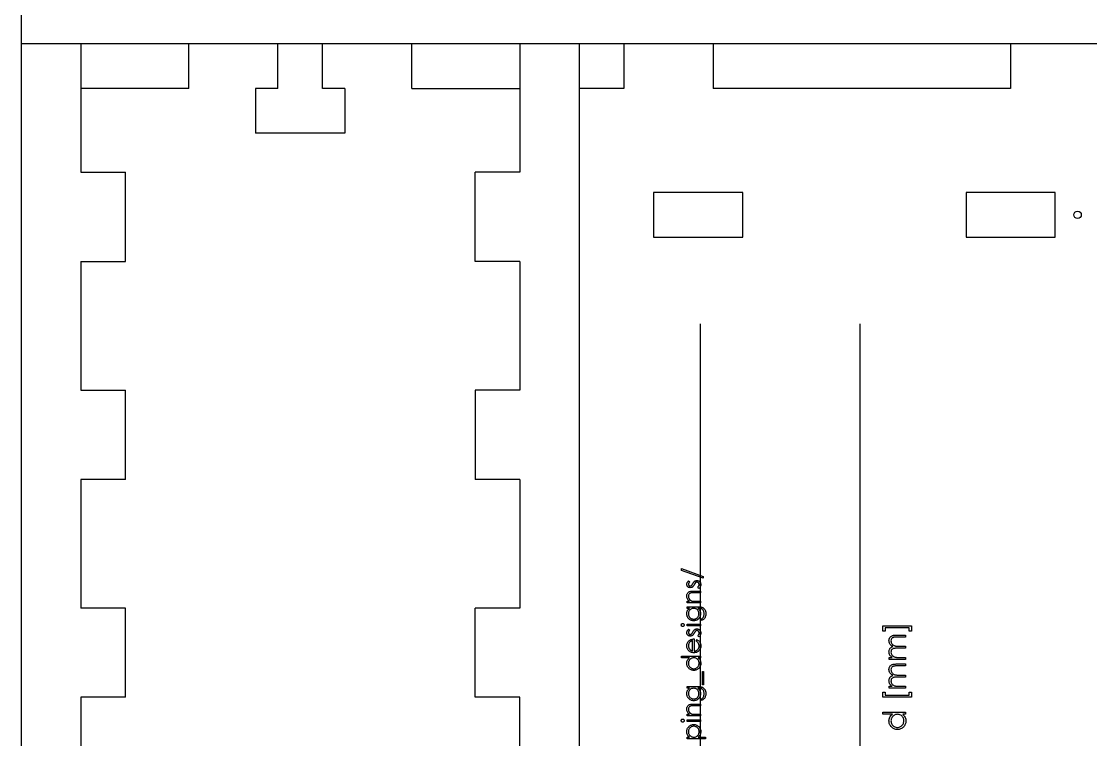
# Model space of a CAD drawing. Header units: millimetres. Extents: x -500 to 16, y 138 to 449.
# Drawn here: x -499.9 to -356.2, y 237.4 to 333.9 of the extents above; entities that cross this region are included whole.
import ezdxf

# ---------------------------------------------------------------- set-up
doc = ezdxf.new("R2010")
doc.units = ezdxf.units.MM

msp = doc.modelspace()

# ---------------------------------------------------------------- linework, layer by layer
at = {"color": 7, "linetype": 'Continuous', "lineweight": 25}
for p, q in [((-499.92, 137.89), (-499.92, 354.39)), ((-274.92, 330.89), (-499.92, 330.89)), ((-491.92, 330.89), (-491.92, 313.61)), ((-477.42, 324.89), (-477.42, 330.89)), ((-465.42, 324.89), (-465.42, 330.89)), ((-459.42, 324.89), (-459.42, 330.89)), ((-447.42, 324.89), (-447.42, 330.89)), ((-432.92, 330.89), (-432.92, 313.61)), ((-424.92, 330.89), (-424.92, 137.89)), ((-418.92, 330.89), (-418.92, 324.89)), ((-406.92, 330.89), (-406.92, 324.89)), ((-366.92, 330.89), (-366.92, 324.89)), ((-477.42, 324.89), (-491.92, 324.89)), ((-465.42, 324.89), (-468.42, 324.89)), ((-468.42, 324.89), (-468.42, 318.89)), ((-456.42, 324.89), (-459.42, 324.89)), ((-456.42, 324.89), (-456.42, 318.89)), ((-447.42, 324.89), (-432.92, 324.89)), ((-418.92, 324.89), (-424.92, 324.89)), ((-366.92, 324.89), (-406.92, 324.89)), ((-456.42, 318.89), (-468.42, 318.89)), ((-491.92, 313.61), (-485.92, 313.61)), ((-485.92, 301.61), (-485.92, 313.61)), ((-432.92, 313.61), (-438.92, 313.61)), ((-438.92, 301.61), (-438.92, 313.61)), ((-402.92, 310.89), (-414.92, 310.89)), ((-414.92, 310.89), (-414.92, 304.89)), ((-402.92, 304.89), (-402.92, 310.89)), ((-372.92, 310.89), (-372.92, 304.89)), ((-360.92, 310.89), (-372.92, 310.89)), ((-360.92, 304.89), (-360.92, 310.89)), ((-414.92, 304.89), (-402.92, 304.89)), ((-372.92, 304.89), (-360.92, 304.89)), ((-491.92, 301.61), (-491.92, 284.32)), ((-491.92, 301.61), (-485.92, 301.61)), ((-432.92, 301.61), (-438.92, 301.61)), ((-432.92, 301.61), (-432.92, 284.32)), ((-491.92, 284.32), (-485.92, 284.32)), ((-485.92, 272.32), (-485.92, 284.32)), ((-438.92, 284.32), (-438.92, 272.32)), ((-432.92, 284.32), (-438.92, 284.32)), ((-491.92, 272.32), (-491.92, 255.04)), ((-485.92, 272.32), (-491.92, 272.32)), ((-432.92, 272.32), (-438.92, 272.32)), ((-432.92, 272.32), (-432.92, 255.04)), ((-485.92, 255.04), (-491.92, 255.04)), ((-485.92, 243.04), (-485.92, 255.04)), ((-432.92, 255.04), (-438.92, 255.04)), ((-438.92, 243.04), (-438.92, 255.04)), ((-491.92, 243.04), (-491.92, 225.75)), ((-485.92, 243.04), (-491.92, 243.04)), ((-432.92, 243.04), (-438.92, 243.04)), ((-432.92, 225.75), (-432.92, 243.04))]:
    msp.add_line(p, q, dxfattribs=at)
at = {"color": 7, "linetype": 'Continuous'}
for p, q in [((-408.61, 164.06), (-408.61, 293.25)), ((-387.16, 164.06), (-387.16, 293.25))]:
    msp.add_line(p, q, dxfattribs=at)
at = {"color": 7, "linetype": 'Continuous', "flags": 128}
for points in [[(-411.17, 260.34), (-408.25, 259.29), (-408.25, 259.29), (-408.25, 259.06), (-408.25, 259.06), (-411.17, 260.1), (-411.17, 260.1), (-411.17, 260.34)], [(-410.21, 258.7), (-410.05, 258.55), (-410.05, 258.55), (-410.09, 258.51), (-410.13, 258.47), (-410.17, 258.43), (-410.19, 258.39), (-410.21, 258.35), (-410.23, 258.31), (-410.24, 258.27), (-410.24, 258.24), (-410.24, 258.24), (-410.24, 258.19), (-410.22, 258.14), (-410.2, 258.1), (-410.17, 258.07), (-410.13, 258.04), (-410.09, 258.02), (-410.04, 258), (-410, 258), (-410, 258), (-409.95, 258), (-409.91, 258.01), (-409.87, 258.03), (-409.83, 258.06), (-409.83, 258.06), (-409.81, 258.08), (-409.79, 258.1), (-409.77, 258.13), (-409.74, 258.16), (-409.72, 258.19), (-409.69, 258.23), (-409.67, 258.27), (-409.64, 258.32), (-409.64, 258.32), (-409.61, 258.38), (-409.58, 258.43), (-409.54, 258.48), (-409.51, 258.52), (-409.48, 258.56), (-409.45, 258.6), (-409.42, 258.63), (-409.38, 258.65), (-409.38, 258.65), (-409.32, 258.69), (-409.25, 258.71), (-409.18, 258.73), (-409.1, 258.74), (-409.1, 258.74), (-409.05, 258.73), (-409, 258.73), (-408.95, 258.71), (-408.9, 258.7), (-408.85, 258.68), (-408.81, 258.65), (-408.77, 258.62), (-408.73, 258.58), (-408.69, 258.54), (-408.66, 258.5), (-408.63, 258.46), (-408.61, 258.41), (-408.6, 258.36), (-408.58, 258.31), (-408.58, 258.26), (-408.57, 258.2), (-408.57, 258.2), (-408.58, 258.12), (-408.59, 258.05), (-408.61, 257.98), (-408.64, 257.91), (-408.68, 257.84), (-408.72, 257.78), (-408.77, 257.73), (-408.82, 257.68), (-408.82, 257.68), (-408.99, 257.83), (-408.99, 257.83), (-408.95, 257.87), (-408.91, 257.91), (-408.87, 257.96), (-408.85, 258), (-408.83, 258.05), (-408.81, 258.09), (-408.8, 258.14), (-408.8, 258.19), (-408.8, 258.19), (-408.8, 258.25), (-408.82, 258.31), (-408.85, 258.37), (-408.89, 258.42), (-408.93, 258.46), (-408.98, 258.49), (-409.04, 258.5), (-409.09, 258.51), (-409.09, 258.51), (-409.14, 258.51), (-409.19, 258.5), (-409.23, 258.48), (-409.27, 258.45), (-409.27, 258.45), (-409.29, 258.43), (-409.31, 258.41), (-409.33, 258.38), (-409.35, 258.35), (-409.38, 258.31), (-409.4, 258.27), (-409.43, 258.22), (-409.46, 258.17), (-409.46, 258.17), (-409.49, 258.12), (-409.52, 258.07), (-409.55, 258.02), (-409.58, 257.98), (-409.61, 257.94), (-409.64, 257.91), (-409.67, 257.88), (-409.7, 257.86), (-409.7, 257.86), (-409.77, 257.82), (-409.84, 257.79), (-409.91, 257.78), (-409.99, 257.77), (-409.99, 257.77), (-410.04, 257.78), (-410.08, 257.78), (-410.13, 257.79), (-410.18, 257.81), (-410.22, 257.82), (-410.26, 257.85), (-410.29, 257.87), (-410.33, 257.9), (-410.36, 257.94), (-410.39, 257.97), (-410.41, 258.01), (-410.43, 258.05), (-410.45, 258.1), (-410.46, 258.14), (-410.46, 258.19), (-410.47, 258.24), (-410.47, 258.24), (-410.46, 258.29), (-410.45, 258.35), (-410.43, 258.41), (-410.4, 258.47), (-410.36, 258.53), (-410.32, 258.59), (-410.27, 258.64), (-410.21, 258.7)], [(-410.43, 255.72), (-410.43, 255.95), (-410.43, 255.95), (-410.1, 255.95), (-410.1, 255.95), (-410.19, 256.02), (-410.27, 256.1), (-410.33, 256.18), (-410.38, 256.26), (-410.42, 256.35), (-410.44, 256.45), (-410.46, 256.54), (-410.47, 256.64), (-410.47, 256.64), (-410.46, 256.74), (-410.44, 256.84), (-410.41, 256.93), (-410.36, 257.01), (-410.31, 257.09), (-410.24, 257.15), (-410.17, 257.2), (-410.08, 257.25), (-410.04, 257.27), (-409.98, 257.28), (-409.93, 257.29), (-409.86, 257.31), (-409.79, 257.31), (-409.71, 257.32), (-409.63, 257.32), (-409.54, 257.32), (-409.54, 257.32), (-408.61, 257.32), (-408.61, 257.32), (-408.61, 257.1), (-408.61, 257.1), (-409.47, 257.1), (-409.47, 257.1), (-409.54, 257.1), (-409.61, 257.1), (-409.67, 257.1), (-409.73, 257.09), (-409.77, 257.09), (-409.82, 257.09), (-409.85, 257.08), (-409.88, 257.07), (-409.88, 257.07), (-409.97, 257.05), (-410.04, 257.01), (-410.1, 256.97), (-410.15, 256.91), (-410.19, 256.85), (-410.22, 256.78), (-410.24, 256.69), (-410.24, 256.6), (-410.24, 256.6), (-410.24, 256.55), (-410.23, 256.5), (-410.22, 256.44), (-410.21, 256.39), (-410.19, 256.35), (-410.16, 256.3), (-410.13, 256.25), (-410.1, 256.21), (-410.07, 256.17), (-410.03, 256.13), (-409.99, 256.1), (-409.95, 256.07), (-409.9, 256.04), (-409.86, 256.02), (-409.81, 256), (-409.76, 255.98), (-409.76, 255.98), (-409.72, 255.97), (-409.68, 255.97), (-409.63, 255.96), (-409.57, 255.96), (-409.5, 255.95), (-409.43, 255.95), (-409.35, 255.95), (-409.27, 255.95), (-409.27, 255.95), (-408.61, 255.95), (-408.61, 255.95), (-408.61, 255.72), (-408.61, 255.72), (-410.43, 255.72)], [(-410.43, 254.99), (-410.43, 255.21), (-410.43, 255.21), (-408.98, 255.21), (-408.98, 255.21), (-408.89, 255.21), (-408.8, 255.21), (-408.73, 255.2), (-408.65, 255.19), (-408.59, 255.18), (-408.52, 255.17), (-408.47, 255.16), (-408.42, 255.14), (-408.42, 255.14), (-408.36, 255.12), (-408.31, 255.09), (-408.25, 255.06), (-408.2, 255.02), (-408.15, 254.98), (-408.11, 254.93), (-408.07, 254.88), (-408.04, 254.83), (-408.01, 254.77), (-407.98, 254.71), (-407.95, 254.64), (-407.94, 254.58), (-407.92, 254.51), (-407.91, 254.44), (-407.9, 254.36), (-407.9, 254.28), (-407.9, 254.28), (-407.91, 254.17), (-407.92, 254.06), (-407.94, 253.96), (-407.97, 253.87), (-408.01, 253.78), (-408.05, 253.7), (-408.09, 253.63), (-408.15, 253.56), (-408.21, 253.51), (-408.29, 253.45), (-408.38, 253.4), (-408.48, 253.35), (-408.48, 253.35), (-408.48, 253.57), (-408.48, 253.57), (-408.39, 253.63), (-408.32, 253.7), (-408.26, 253.77), (-408.21, 253.85), (-408.17, 253.94), (-408.15, 254.04), (-408.13, 254.14), (-408.13, 254.26), (-408.13, 254.26), (-408.13, 254.38), (-408.15, 254.49), (-408.17, 254.59), (-408.21, 254.67), (-408.26, 254.75), (-408.31, 254.82), (-408.37, 254.87), (-408.43, 254.91), (-408.46, 254.93), (-408.51, 254.95), (-408.55, 254.96), (-408.6, 254.97), (-408.66, 254.98), (-408.72, 254.98), (-408.79, 254.98), (-408.86, 254.99), (-408.86, 254.99), (-408.96, 254.99), (-408.96, 254.99), (-408.88, 254.92), (-408.81, 254.84), (-408.75, 254.75), (-408.7, 254.66), (-408.66, 254.56), (-408.63, 254.46), (-408.61, 254.36), (-408.61, 254.26), (-408.61, 254.26), (-408.61, 254.19), (-408.61, 254.13), (-408.62, 254.07), (-408.64, 254.01), (-408.66, 253.95), (-408.68, 253.89), (-408.7, 253.84), (-408.73, 253.78), (-408.76, 253.73), (-408.8, 253.68), (-408.84, 253.63), (-408.88, 253.59), (-408.92, 253.54), (-408.97, 253.51), (-409.01, 253.47), (-409.06, 253.44), (-409.12, 253.41), (-409.17, 253.39), (-409.23, 253.37), (-409.29, 253.35), (-409.34, 253.34), (-409.4, 253.33), (-409.46, 253.32), (-409.53, 253.32), (-409.53, 253.32), (-409.59, 253.32), (-409.65, 253.33), (-409.71, 253.34), (-409.77, 253.35), (-409.83, 253.37), (-409.88, 253.39), (-409.94, 253.41), (-409.99, 253.44), (-410.05, 253.48), (-410.1, 253.51), (-410.15, 253.55), (-410.19, 253.59), (-410.23, 253.64), (-410.27, 253.69), (-410.31, 253.74), (-410.34, 253.79), (-410.37, 253.85), (-410.39, 253.91), (-410.42, 253.96), (-410.43, 254.02), (-410.45, 254.08), (-410.46, 254.14), (-410.46, 254.2), (-410.47, 254.26), (-410.47, 254.26), (-410.46, 254.36), (-410.45, 254.46), (-410.42, 254.55), (-410.39, 254.64), (-410.34, 254.73), (-410.28, 254.82), (-410.2, 254.9), (-410.11, 254.99), (-410.11, 254.99), (-410.43, 254.99)], [(-410.24, 254.28), (-410.24, 254.18), (-410.22, 254.09), (-410.19, 254), (-410.15, 253.91), (-410.09, 253.83), (-410.03, 253.76), (-409.96, 253.69), (-409.88, 253.64), (-409.8, 253.6), (-409.71, 253.57), (-409.61, 253.55), (-409.52, 253.54), (-409.52, 253.54), (-409.44, 253.55), (-409.37, 253.56), (-409.31, 253.57), (-409.25, 253.59), (-409.19, 253.62), (-409.13, 253.66), (-409.08, 253.7), (-409.03, 253.74), (-408.98, 253.8), (-408.94, 253.85), (-408.91, 253.91), (-408.88, 253.98), (-408.86, 254.04), (-408.84, 254.11), (-408.83, 254.19), (-408.83, 254.27), (-408.83, 254.27), (-408.83, 254.35), (-408.84, 254.42), (-408.86, 254.49), (-408.88, 254.56), (-408.91, 254.62), (-408.94, 254.68), (-408.98, 254.74), (-409.02, 254.79), (-409.07, 254.83), (-409.13, 254.87), (-409.19, 254.91), (-409.25, 254.94), (-409.31, 254.96), (-409.38, 254.97), (-409.45, 254.98), (-409.53, 254.99), (-409.53, 254.99), (-409.63, 254.98), (-409.72, 254.96), (-409.81, 254.93), (-409.9, 254.89), (-409.97, 254.84), (-410.04, 254.78), (-410.1, 254.72), (-410.15, 254.64), (-410.19, 254.55), (-410.22, 254.47), (-410.24, 254.37), (-410.24, 254.28)], [(-411.2, 252.76), (-411.2, 252.8), (-411.19, 252.84), (-411.17, 252.87), (-411.15, 252.9), (-411.12, 252.93), (-411.08, 252.95), (-411.05, 252.96), (-411.01, 252.97), (-411.01, 252.97), (-410.97, 252.96), (-410.94, 252.95), (-410.9, 252.93), (-410.87, 252.9), (-410.85, 252.87), (-410.83, 252.84), (-410.82, 252.8), (-410.82, 252.76), (-410.82, 252.76), (-410.82, 252.72), (-410.83, 252.68), (-410.85, 252.64), (-410.87, 252.61), (-410.9, 252.58), (-410.94, 252.56), (-410.97, 252.55), (-411.01, 252.55), (-411.01, 252.55), (-411.05, 252.55), (-411.08, 252.56), (-411.12, 252.58), (-411.15, 252.61), (-411.17, 252.64), (-411.19, 252.68), (-411.2, 252.72), (-411.2, 252.76)], [(-410.21, 252.2), (-410.05, 252.04), (-410.05, 252.04), (-410.09, 252), (-410.13, 251.96), (-410.17, 251.92), (-410.19, 251.89), (-410.21, 251.85), (-410.23, 251.81), (-410.24, 251.77), (-410.24, 251.73), (-410.24, 251.73), (-410.24, 251.68), (-410.22, 251.64), (-410.2, 251.6), (-410.17, 251.56), (-410.13, 251.53), (-410.09, 251.51), (-410.04, 251.5), (-410, 251.49), (-410, 251.49), (-409.95, 251.5), (-409.91, 251.51), (-409.87, 251.53), (-409.83, 251.55), (-409.83, 251.55), (-409.81, 251.57), (-409.79, 251.59), (-409.77, 251.62), (-409.74, 251.65), (-409.72, 251.68), (-409.69, 251.72), (-409.67, 251.77), (-409.64, 251.81), (-409.64, 251.81), (-409.61, 251.87), (-409.58, 251.93), (-409.54, 251.97), (-409.51, 252.02), (-409.48, 252.06), (-409.45, 252.09), (-409.42, 252.12), (-409.38, 252.14), (-409.38, 252.14), (-409.32, 252.18), (-409.25, 252.21), (-409.18, 252.22), (-409.1, 252.23), (-409.1, 252.23), (-409.05, 252.23), (-409, 252.22), (-408.95, 252.21), (-408.9, 252.19), (-408.85, 252.17), (-408.81, 252.14), (-408.77, 252.11), (-408.73, 252.08), (-408.69, 252.04), (-408.66, 251.99), (-408.63, 251.95), (-408.61, 251.9), (-408.6, 251.85), (-408.58, 251.8), (-408.58, 251.75), (-408.57, 251.69), (-408.57, 251.69), (-408.58, 251.62), (-408.59, 251.54), (-408.61, 251.47), (-408.64, 251.4), (-408.68, 251.33), (-408.72, 251.27), (-408.77, 251.22), (-408.82, 251.17), (-408.82, 251.17), (-408.99, 251.32), (-408.99, 251.32), (-408.95, 251.36), (-408.91, 251.41), (-408.87, 251.45), (-408.85, 251.5), (-408.83, 251.54), (-408.81, 251.59), (-408.8, 251.63), (-408.8, 251.68), (-408.8, 251.68), (-408.8, 251.75), (-408.82, 251.81), (-408.85, 251.86), (-408.89, 251.91), (-408.93, 251.95), (-408.98, 251.98), (-409.04, 252), (-409.09, 252), (-409.09, 252), (-409.14, 252), (-409.19, 251.99), (-409.23, 251.97), (-409.27, 251.94), (-409.27, 251.94), (-409.29, 251.93), (-409.31, 251.9), (-409.33, 251.88), (-409.35, 251.84), (-409.38, 251.81), (-409.4, 251.76), (-409.43, 251.72), (-409.46, 251.67), (-409.46, 251.67), (-409.49, 251.61), (-409.52, 251.56), (-409.55, 251.51), (-409.58, 251.47), (-409.61, 251.43), (-409.64, 251.4), (-409.67, 251.37), (-409.7, 251.35), (-409.7, 251.35), (-409.77, 251.31), (-409.84, 251.29), (-409.91, 251.27), (-409.99, 251.27), (-409.99, 251.27), (-410.04, 251.27), (-410.08, 251.28), (-410.13, 251.29), (-410.18, 251.3), (-410.22, 251.32), (-410.26, 251.34), (-410.29, 251.37), (-410.33, 251.4), (-410.36, 251.43), (-410.39, 251.47), (-410.41, 251.51), (-410.43, 251.55), (-410.45, 251.59), (-410.46, 251.63), (-410.46, 251.68), (-410.47, 251.73), (-410.47, 251.73), (-410.46, 251.79), (-410.45, 251.85), (-410.43, 251.9), (-410.4, 251.96), (-410.36, 252.02), (-410.32, 252.08), (-410.27, 252.14), (-410.21, 252.2)], [(-410.43, 252.65), (-410.43, 252.87), (-410.43, 252.87), (-408.61, 252.87), (-408.61, 252.87), (-408.61, 252.65), (-408.61, 252.65), (-410.43, 252.65)], [(-380.24, 252.63), (-380.24, 251.94), (-380.24, 251.94), (-380.55, 251.94), (-380.55, 251.94), (-380.55, 252.36), (-380.55, 252.36), (-383.81, 252.36), (-383.81, 252.36), (-383.81, 251.94), (-383.81, 251.94), (-384.12, 251.94), (-384.12, 251.94), (-384.12, 252.63), (-384.12, 252.63), (-380.24, 252.63)], [(-409.18, 250.59), (-409.08, 250.79), (-409.08, 250.79), (-409, 250.74), (-408.92, 250.68), (-408.85, 250.63), (-408.8, 250.57), (-408.74, 250.51), (-408.7, 250.44), (-408.66, 250.37), (-408.63, 250.29), (-408.61, 250.21), (-408.59, 250.13), (-408.58, 250.04), (-408.57, 249.94), (-408.57, 249.94), (-408.58, 249.84), (-408.59, 249.74), (-408.62, 249.65), (-408.65, 249.56), (-408.69, 249.48), (-408.74, 249.4), (-408.8, 249.33), (-408.86, 249.27), (-408.94, 249.21), (-409.01, 249.16), (-409.09, 249.12), (-409.17, 249.08), (-409.25, 249.06), (-409.34, 249.04), (-409.43, 249.03), (-409.52, 249.02), (-409.52, 249.02), (-409.6, 249.03), (-409.68, 249.04), (-409.76, 249.05), (-409.84, 249.08), (-409.91, 249.11), (-409.99, 249.14), (-410.06, 249.18), (-410.13, 249.23), (-410.13, 249.23), (-410.2, 249.3), (-410.27, 249.38), (-410.33, 249.46), (-410.38, 249.55), (-410.42, 249.64), (-410.44, 249.74), (-410.46, 249.84), (-410.47, 249.95), (-410.47, 249.95), (-410.46, 250.06), (-410.44, 250.17), (-410.42, 250.27), (-410.38, 250.36), (-410.33, 250.45), (-410.26, 250.53), (-410.19, 250.61), (-410.11, 250.68), (-410.11, 250.68), (-410.04, 250.73), (-409.97, 250.77), (-409.9, 250.8), (-409.82, 250.83), (-409.74, 250.85), (-409.65, 250.87), (-409.57, 250.88), (-409.47, 250.88), (-409.47, 250.88), (-409.47, 249.25), (-409.47, 249.25), (-409.4, 249.25), (-409.33, 249.26), (-409.27, 249.28), (-409.2, 249.3), (-409.14, 249.33), (-409.09, 249.36), (-409.04, 249.4), (-408.99, 249.44), (-408.94, 249.49), (-408.91, 249.54), (-408.87, 249.6), (-408.85, 249.66), (-408.83, 249.72), (-408.81, 249.78), (-408.8, 249.85), (-408.8, 249.91), (-408.8, 249.91), (-408.8, 249.98), (-408.81, 250.05), (-408.82, 250.11), (-408.84, 250.18), (-408.87, 250.24), (-408.89, 250.29), (-408.92, 250.35), (-408.96, 250.39), (-409, 250.44), (-409.05, 250.49), (-409.11, 250.54), (-409.18, 250.59)], [(-409.7, 250.66), (-409.79, 250.63), (-409.86, 250.6), (-409.93, 250.56), (-409.99, 250.52), (-410.05, 250.47), (-410.09, 250.41), (-410.14, 250.35), (-410.17, 250.28), (-410.2, 250.2), (-410.22, 250.12), (-410.24, 250.04), (-410.24, 249.96), (-410.24, 249.96), (-410.24, 249.89), (-410.23, 249.83), (-410.22, 249.76), (-410.2, 249.71), (-410.17, 249.65), (-410.15, 249.59), (-410.11, 249.54), (-410.07, 249.49), (-410.07, 249.49), (-410.04, 249.45), (-410, 249.42), (-409.96, 249.39), (-409.91, 249.36), (-409.87, 249.34), (-409.81, 249.31), (-409.76, 249.29), (-409.7, 249.27), (-409.7, 249.27), (-409.7, 250.66)], [(-383.24, 248.13), (-383.24, 248.4), (-383.24, 248.4), (-382.86, 248.4), (-382.86, 248.4), (-382.96, 248.48), (-383.04, 248.55), (-383.11, 248.63), (-383.17, 248.71), (-383.17, 248.71), (-383.21, 248.81), (-383.25, 248.93), (-383.27, 249.04), (-383.28, 249.16), (-383.28, 249.16), (-383.27, 249.24), (-383.26, 249.31), (-383.24, 249.39), (-383.21, 249.46), (-383.18, 249.53), (-383.14, 249.59), (-383.1, 249.65), (-383.05, 249.7), (-382.99, 249.74), (-382.92, 249.78), (-382.84, 249.82), (-382.75, 249.86), (-382.75, 249.86), (-382.81, 249.89), (-382.87, 249.93), (-382.92, 249.97), (-382.98, 250.01), (-383.02, 250.06), (-383.07, 250.11), (-383.11, 250.15), (-383.14, 250.21), (-383.2, 250.31), (-383.24, 250.43), (-383.27, 250.54), (-383.28, 250.66), (-383.28, 250.66), (-383.27, 250.77), (-383.25, 250.87), (-383.21, 250.97), (-383.16, 251.06), (-383.1, 251.14), (-383.03, 251.21), (-382.94, 251.27), (-382.84, 251.32), (-382.79, 251.34), (-382.73, 251.35), (-382.66, 251.37), (-382.59, 251.38), (-382.51, 251.39), (-382.42, 251.4), (-382.33, 251.4), (-382.23, 251.4), (-382.23, 251.4), (-381.05, 251.4), (-381.05, 251.4), (-381.05, 251.13), (-381.05, 251.13), (-382.23, 251.13), (-382.23, 251.13), (-382.32, 251.13), (-382.4, 251.13), (-382.47, 251.13), (-382.53, 251.12), (-382.59, 251.11), (-382.64, 251.1), (-382.68, 251.09), (-382.72, 251.08), (-382.78, 251.05), (-382.83, 251.01), (-382.88, 250.96), (-382.93, 250.91), (-382.96, 250.84), (-382.99, 250.77), (-383, 250.7), (-383.01, 250.61), (-383.01, 250.61), (-383, 250.51), (-382.98, 250.41), (-382.94, 250.32), (-382.89, 250.23), (-382.82, 250.15), (-382.75, 250.08), (-382.66, 250.03), (-382.57, 249.98), (-382.51, 249.96), (-382.45, 249.95), (-382.38, 249.93), (-382.3, 249.92), (-382.21, 249.91), (-382.12, 249.91), (-382.01, 249.9), (-381.9, 249.9), (-381.9, 249.9), (-381.05, 249.9), (-381.05, 249.9), (-381.05, 249.63), (-381.05, 249.63), (-382.16, 249.63), (-382.16, 249.63), (-382.25, 249.63), (-382.34, 249.63), (-382.42, 249.63), (-382.49, 249.62), (-382.55, 249.61), (-382.61, 249.6), (-382.66, 249.59), (-382.7, 249.58), (-382.76, 249.55), (-382.82, 249.51), (-382.88, 249.46), (-382.92, 249.41), (-382.96, 249.34), (-382.99, 249.27), (-383, 249.19), (-383.01, 249.11), (-383.01, 249.11), (-383, 249.01), (-382.98, 248.92), (-382.94, 248.83), (-382.89, 248.74), (-382.83, 248.66), (-382.75, 248.59), (-382.67, 248.53), (-382.58, 248.48), (-382.52, 248.47), (-382.46, 248.45), (-382.4, 248.43), (-382.32, 248.42), (-382.25, 248.41), (-382.16, 248.41), (-382.07, 248.4), (-381.97, 248.4), (-381.97, 248.4), (-381.05, 248.4), (-381.05, 248.4), (-381.05, 248.13), (-381.05, 248.13), (-383.24, 248.13)], [(-411.17, 248.57), (-408.61, 248.57), (-408.61, 248.57), (-408.61, 248.35), (-408.61, 248.35), (-408.92, 248.35), (-408.92, 248.35), (-408.84, 248.27), (-408.77, 248.19), (-408.71, 248.1), (-408.66, 248.01), (-408.62, 247.92), (-408.6, 247.82), (-408.58, 247.71), (-408.57, 247.6), (-408.57, 247.6), (-408.58, 247.51), (-408.59, 247.41), (-408.61, 247.32), (-408.64, 247.24), (-408.68, 247.16), (-408.73, 247.08), (-408.79, 247), (-408.85, 246.93), (-408.92, 246.87), (-409, 246.81), (-409.08, 246.76), (-409.16, 246.72), (-409.24, 246.69), (-409.33, 246.67), (-409.43, 246.66), (-409.53, 246.65), (-409.53, 246.65), (-409.62, 246.66), (-409.71, 246.67), (-409.8, 246.69), (-409.89, 246.72), (-409.97, 246.76), (-410.04, 246.81), (-410.12, 246.87), (-410.19, 246.93), (-410.25, 247.01), (-410.31, 247.08), (-410.36, 247.16), (-410.4, 247.24), (-410.43, 247.33), (-410.45, 247.42), (-410.46, 247.51), (-410.47, 247.61), (-410.47, 247.61), (-410.46, 247.72), (-410.44, 247.83), (-410.41, 247.93), (-410.37, 248.03), (-410.31, 248.11), (-410.25, 248.2), (-410.17, 248.28), (-410.08, 248.35), (-410.08, 248.35), (-411.17, 248.35), (-411.17, 248.35), (-411.17, 248.57)], [(-410.24, 247.61), (-410.24, 247.52), (-410.22, 247.42), (-410.19, 247.33), (-410.15, 247.25), (-410.09, 247.17), (-410.03, 247.09), (-409.96, 247.03), (-409.88, 246.98), (-409.8, 246.93), (-409.71, 246.9), (-409.62, 246.88), (-409.52, 246.88), (-409.52, 246.88), (-409.43, 246.88), (-409.34, 246.9), (-409.25, 246.93), (-409.16, 246.98), (-409.08, 247.03), (-409.01, 247.1), (-408.95, 247.17), (-408.89, 247.25), (-408.85, 247.33), (-408.82, 247.42), (-408.8, 247.52), (-408.8, 247.61), (-408.8, 247.61), (-408.8, 247.71), (-408.82, 247.8), (-408.85, 247.9), (-408.89, 247.98), (-408.95, 248.07), (-409.01, 248.14), (-409.07, 248.2), (-409.15, 248.26), (-409.23, 248.3), (-409.32, 248.33), (-409.42, 248.34), (-409.52, 248.35), (-409.52, 248.35), (-409.59, 248.35), (-409.66, 248.34), (-409.73, 248.32), (-409.8, 248.3), (-409.86, 248.27), (-409.92, 248.23), (-409.98, 248.19), (-410.03, 248.14), (-410.08, 248.08), (-410.12, 248.03), (-410.16, 247.96), (-410.19, 247.9), (-410.21, 247.83), (-410.23, 247.76), (-410.24, 247.69), (-410.24, 247.61)], [(-383.24, 244.25), (-383.24, 244.52), (-383.24, 244.52), (-382.86, 244.52), (-382.86, 244.52), (-382.96, 244.59), (-383.04, 244.67), (-383.11, 244.74), (-383.17, 244.82), (-383.17, 244.82), (-383.21, 244.93), (-383.25, 245.04), (-383.27, 245.16), (-383.28, 245.27), (-383.28, 245.27), (-383.27, 245.35), (-383.26, 245.43), (-383.24, 245.5), (-383.21, 245.58), (-383.18, 245.65), (-383.14, 245.71), (-383.1, 245.76), (-383.05, 245.81), (-382.99, 245.86), (-382.92, 245.9), (-382.84, 245.94), (-382.75, 245.97), (-382.75, 245.97), (-382.81, 246.01), (-382.87, 246.05), (-382.92, 246.09), (-382.98, 246.13), (-383.02, 246.17), (-383.07, 246.22), (-383.11, 246.27), (-383.14, 246.32), (-383.2, 246.43), (-383.24, 246.54), (-383.27, 246.66), (-383.28, 246.78), (-383.28, 246.78), (-383.27, 246.89), (-383.25, 246.99), (-383.21, 247.09), (-383.16, 247.18), (-383.1, 247.26), (-383.03, 247.33), (-382.94, 247.39), (-382.84, 247.43), (-382.79, 247.45), (-382.73, 247.47), (-382.66, 247.48), (-382.59, 247.5), (-382.51, 247.51), (-382.42, 247.51), (-382.33, 247.52), (-382.23, 247.52), (-382.23, 247.52), (-381.05, 247.52), (-381.05, 247.52), (-381.05, 247.25), (-381.05, 247.25), (-382.23, 247.25), (-382.23, 247.25), (-382.32, 247.25), (-382.4, 247.25), (-382.47, 247.24), (-382.53, 247.24), (-382.59, 247.23), (-382.64, 247.22), (-382.68, 247.21), (-382.72, 247.2), (-382.78, 247.17), (-382.83, 247.13), (-382.88, 247.08), (-382.93, 247.02), (-382.96, 246.96), (-382.99, 246.89), (-383, 246.81), (-383.01, 246.73), (-383.01, 246.73), (-383, 246.63), (-382.98, 246.53), (-382.94, 246.44), (-382.89, 246.35), (-382.82, 246.27), (-382.75, 246.2), (-382.66, 246.14), (-382.57, 246.1), (-382.51, 246.08), (-382.45, 246.06), (-382.38, 246.05), (-382.3, 246.04), (-382.21, 246.03), (-382.12, 246.02), (-382.01, 246.02), (-381.9, 246.02), (-381.9, 246.02), (-381.05, 246.02), (-381.05, 246.02), (-381.05, 245.75), (-381.05, 245.75), (-382.16, 245.75), (-382.16, 245.75), (-382.25, 245.75), (-382.34, 245.75), (-382.42, 245.74), (-382.49, 245.74), (-382.55, 245.73), (-382.61, 245.72), (-382.66, 245.71), (-382.7, 245.7), (-382.76, 245.67), (-382.82, 245.63), (-382.88, 245.58), (-382.92, 245.52), (-382.96, 245.46), (-382.99, 245.39), (-383, 245.31), (-383.01, 245.23), (-383.01, 245.23), (-383, 245.13), (-382.98, 245.03), (-382.94, 244.94), (-382.89, 244.86), (-382.83, 244.78), (-382.75, 244.71), (-382.67, 244.65), (-382.58, 244.6), (-382.52, 244.58), (-382.46, 244.56), (-382.4, 244.55), (-382.32, 244.54), (-382.25, 244.53), (-382.16, 244.52), (-382.07, 244.52), (-381.97, 244.52), (-381.97, 244.52), (-381.05, 244.52), (-381.05, 244.52), (-381.05, 244.25), (-381.05, 244.25), (-383.24, 244.25)], [(-408.35, 244.7), (-408.35, 246.49), (-408.35, 246.49), (-408.19, 246.49), (-408.19, 246.49), (-408.19, 244.7), (-408.19, 244.7), (-408.35, 244.7)], [(-410.43, 244.25), (-410.43, 244.47), (-410.43, 244.47), (-408.98, 244.47), (-408.98, 244.47), (-408.89, 244.47), (-408.8, 244.47), (-408.73, 244.46), (-408.65, 244.46), (-408.59, 244.45), (-408.52, 244.43), (-408.47, 244.42), (-408.42, 244.41), (-408.42, 244.41), (-408.36, 244.38), (-408.31, 244.35), (-408.25, 244.32), (-408.2, 244.28), (-408.15, 244.24), (-408.11, 244.19), (-408.07, 244.14), (-408.04, 244.09), (-408.01, 244.03), (-407.98, 243.97), (-407.95, 243.91), (-407.94, 243.84), (-407.92, 243.77), (-407.91, 243.7), (-407.9, 243.62), (-407.9, 243.55), (-407.9, 243.55), (-407.91, 243.43), (-407.92, 243.33), (-407.94, 243.22), (-407.97, 243.13), (-408.01, 243.04), (-408.05, 242.96), (-408.09, 242.89), (-408.15, 242.83), (-408.21, 242.77), (-408.29, 242.72), (-408.38, 242.66), (-408.48, 242.61), (-408.48, 242.61), (-408.48, 242.84), (-408.48, 242.84), (-408.39, 242.89), (-408.32, 242.96), (-408.26, 243.03), (-408.21, 243.11), (-408.17, 243.2), (-408.15, 243.3), (-408.13, 243.41), (-408.13, 243.52), (-408.13, 243.52), (-408.13, 243.64), (-408.15, 243.75), (-408.17, 243.85), (-408.21, 243.94), (-408.26, 244.01), (-408.31, 244.08), (-408.37, 244.13), (-408.43, 244.18), (-408.46, 244.19), (-408.51, 244.21), (-408.55, 244.22), (-408.6, 244.23), (-408.66, 244.24), (-408.72, 244.24), (-408.79, 244.25), (-408.86, 244.25), (-408.86, 244.25), (-408.96, 244.25), (-408.96, 244.25), (-408.88, 244.18), (-408.81, 244.1), (-408.75, 244.02), (-408.7, 243.92), (-408.66, 243.83), (-408.63, 243.73), (-408.61, 243.62), (-408.61, 243.52), (-408.61, 243.52), (-408.61, 243.46), (-408.61, 243.39), (-408.62, 243.33), (-408.64, 243.27), (-408.66, 243.21), (-408.68, 243.16), (-408.7, 243.1), (-408.73, 243.04), (-408.76, 242.99), (-408.8, 242.94), (-408.84, 242.89), (-408.88, 242.85), (-408.92, 242.81), (-408.97, 242.77), (-409.01, 242.73), (-409.06, 242.7), (-409.12, 242.67), (-409.17, 242.65), (-409.23, 242.63), (-409.29, 242.61), (-409.34, 242.6), (-409.4, 242.59), (-409.46, 242.58), (-409.53, 242.58), (-409.53, 242.58), (-409.59, 242.58), (-409.65, 242.59), (-409.71, 242.6), (-409.77, 242.61), (-409.83, 242.63), (-409.88, 242.65), (-409.94, 242.68), (-409.99, 242.71), (-410.05, 242.74), (-410.1, 242.78), (-410.15, 242.82), (-410.19, 242.86), (-410.23, 242.9), (-410.27, 242.95), (-410.31, 243), (-410.34, 243.06), (-410.37, 243.11), (-410.39, 243.17), (-410.42, 243.23), (-410.43, 243.28), (-410.45, 243.34), (-410.46, 243.4), (-410.46, 243.46), (-410.47, 243.52), (-410.47, 243.52), (-410.46, 243.63), (-410.45, 243.72), (-410.42, 243.82), (-410.39, 243.91), (-410.34, 243.99), (-410.28, 244.08), (-410.2, 244.16), (-410.11, 244.25), (-410.11, 244.25), (-410.43, 244.25)], [(-410.24, 243.54), (-410.24, 243.44), (-410.22, 243.35), (-410.19, 243.26), (-410.15, 243.17), (-410.09, 243.09), (-410.03, 243.02), (-409.96, 242.96), (-409.88, 242.9), (-409.8, 242.86), (-409.71, 242.83), (-409.61, 242.81), (-409.52, 242.81), (-409.52, 242.81), (-409.44, 242.81), (-409.37, 242.82), (-409.31, 242.83), (-409.25, 242.86), (-409.19, 242.88), (-409.13, 242.92), (-409.08, 242.96), (-409.03, 243.01), (-408.98, 243.06), (-408.94, 243.12), (-408.91, 243.18), (-408.88, 243.24), (-408.86, 243.31), (-408.84, 243.38), (-408.83, 243.45), (-408.83, 243.53), (-408.83, 243.53), (-408.83, 243.61), (-408.84, 243.68), (-408.86, 243.75), (-408.88, 243.82), (-408.91, 243.88), (-408.94, 243.94), (-408.98, 244), (-409.02, 244.05), (-409.07, 244.1), (-409.13, 244.14), (-409.19, 244.17), (-409.25, 244.2), (-409.31, 244.22), (-409.38, 244.24), (-409.45, 244.25), (-409.53, 244.25), (-409.53, 244.25), (-409.63, 244.24), (-409.72, 244.23), (-409.81, 244.2), (-409.9, 244.16), (-409.97, 244.11), (-410.04, 244.05), (-410.1, 243.98), (-410.15, 243.9), (-410.19, 243.82), (-410.22, 243.73), (-410.24, 243.64), (-410.24, 243.54)], [(-384.12, 243.06), (-384.12, 243.75), (-384.12, 243.75), (-383.81, 243.75), (-383.81, 243.75), (-383.81, 243.32), (-383.81, 243.32), (-380.55, 243.32), (-380.55, 243.32), (-380.55, 243.75), (-380.55, 243.75), (-380.24, 243.75), (-380.24, 243.75), (-380.24, 243.06), (-380.24, 243.06), (-384.12, 243.06)], [(-410.43, 240.53), (-410.43, 240.75), (-410.43, 240.75), (-410.1, 240.75), (-410.1, 240.75), (-410.19, 240.83), (-410.27, 240.91), (-410.33, 240.99), (-410.38, 241.07), (-410.42, 241.16), (-410.44, 241.25), (-410.46, 241.35), (-410.47, 241.45), (-410.47, 241.45), (-410.46, 241.55), (-410.44, 241.65), (-410.41, 241.73), (-410.36, 241.82), (-410.31, 241.89), (-410.24, 241.96), (-410.17, 242.01), (-410.08, 242.06), (-410.04, 242.07), (-409.98, 242.09), (-409.93, 242.1), (-409.86, 242.11), (-409.79, 242.12), (-409.71, 242.13), (-409.63, 242.13), (-409.54, 242.13), (-409.54, 242.13), (-408.61, 242.13), (-408.61, 242.13), (-408.61, 241.91), (-408.61, 241.91), (-409.47, 241.91), (-409.47, 241.91), (-409.54, 241.91), (-409.61, 241.91), (-409.67, 241.9), (-409.73, 241.9), (-409.77, 241.9), (-409.82, 241.89), (-409.85, 241.89), (-409.88, 241.88), (-409.88, 241.88), (-409.97, 241.86), (-410.04, 241.82), (-410.1, 241.78), (-410.15, 241.72), (-410.19, 241.66), (-410.22, 241.58), (-410.24, 241.5), (-410.24, 241.41), (-410.24, 241.41), (-410.24, 241.36), (-410.23, 241.3), (-410.22, 241.25), (-410.21, 241.2), (-410.19, 241.15), (-410.16, 241.11), (-410.13, 241.06), (-410.1, 241.02), (-410.07, 240.98), (-410.03, 240.94), (-409.99, 240.9), (-409.95, 240.87), (-409.9, 240.85), (-409.86, 240.82), (-409.81, 240.8), (-409.76, 240.79), (-409.76, 240.79), (-409.72, 240.78), (-409.68, 240.77), (-409.63, 240.77), (-409.57, 240.76), (-409.5, 240.76), (-409.43, 240.76), (-409.35, 240.75), (-409.27, 240.75), (-409.27, 240.75), (-408.61, 240.75), (-408.61, 240.75), (-408.61, 240.53), (-408.61, 240.53), (-410.43, 240.53)], [(-411.2, 239.9), (-411.2, 239.95), (-411.19, 239.98), (-411.17, 240.02), (-411.15, 240.05), (-411.12, 240.08), (-411.08, 240.1), (-411.05, 240.11), (-411.01, 240.11), (-411.01, 240.11), (-410.97, 240.11), (-410.94, 240.1), (-410.9, 240.08), (-410.87, 240.05), (-410.85, 240.02), (-410.83, 239.98), (-410.82, 239.95), (-410.82, 239.9), (-410.82, 239.9), (-410.82, 239.86), (-410.83, 239.83), (-410.85, 239.79), (-410.87, 239.76), (-410.9, 239.73), (-410.94, 239.71), (-410.97, 239.7), (-411.01, 239.7), (-411.01, 239.7), (-411.05, 239.7), (-411.08, 239.71), (-411.12, 239.73), (-411.15, 239.76), (-411.17, 239.79), (-411.19, 239.83), (-411.2, 239.86), (-411.2, 239.9)], [(-384.12, 241.02), (-381.05, 241.02), (-381.05, 241.02), (-381.05, 240.75), (-381.05, 240.75), (-381.42, 240.75), (-381.42, 240.75), (-381.32, 240.65), (-381.24, 240.56), (-381.17, 240.45), (-381.11, 240.34), (-381.06, 240.23), (-381.03, 240.11), (-381.01, 239.98), (-381.01, 239.85), (-381.01, 239.85), (-381.01, 239.74), (-381.03, 239.62), (-381.05, 239.52), (-381.09, 239.41), (-381.14, 239.32), (-381.19, 239.22), (-381.26, 239.13), (-381.34, 239.04), (-381.42, 238.97), (-381.51, 238.9), (-381.61, 238.84), (-381.71, 238.79), (-381.81, 238.76), (-381.92, 238.73), (-382.03, 238.71), (-382.15, 238.71), (-382.15, 238.71), (-382.26, 238.71), (-382.37, 238.73), (-382.48, 238.76), (-382.58, 238.79), (-382.68, 238.84), (-382.77, 238.9), (-382.86, 238.97), (-382.95, 239.05), (-383.02, 239.13), (-383.09, 239.23), (-383.15, 239.32), (-383.19, 239.42), (-383.23, 239.52), (-383.26, 239.63), (-383.27, 239.74), (-383.28, 239.86), (-383.28, 239.86), (-383.27, 240), (-383.25, 240.12), (-383.21, 240.24), (-383.16, 240.36), (-383.1, 240.46), (-383.02, 240.57), (-382.92, 240.66), (-382.81, 240.75), (-382.81, 240.75), (-384.12, 240.75), (-384.12, 240.75), (-384.12, 241.02)], [(-383.01, 239.86), (-383, 239.75), (-382.98, 239.63), (-382.94, 239.53), (-382.89, 239.42), (-382.83, 239.33), (-382.76, 239.24), (-382.67, 239.16), (-382.58, 239.1), (-382.47, 239.05), (-382.37, 239.01), (-382.26, 238.99), (-382.14, 238.98), (-382.14, 238.98), (-382.03, 238.99), (-381.92, 239.01), (-381.82, 239.05), (-381.71, 239.1), (-381.62, 239.17), (-381.53, 239.24), (-381.45, 239.33), (-381.39, 239.42), (-381.34, 239.53), (-381.31, 239.64), (-381.28, 239.75), (-381.28, 239.86), (-381.28, 239.86), (-381.28, 239.98), (-381.3, 240.09), (-381.34, 240.2), (-381.39, 240.31), (-381.45, 240.41), (-381.52, 240.5), (-381.61, 240.57), (-381.7, 240.63), (-381.8, 240.68), (-381.91, 240.72), (-382.02, 240.74), (-382.14, 240.75), (-382.14, 240.75), (-382.23, 240.74), (-382.31, 240.73), (-382.4, 240.71), (-382.48, 240.68), (-382.55, 240.65), (-382.63, 240.6), (-382.69, 240.55), (-382.76, 240.49), (-382.82, 240.43), (-382.87, 240.36), (-382.91, 240.28), (-382.94, 240.21), (-382.97, 240.13), (-382.99, 240.04), (-383, 239.96), (-383.01, 239.86)], [(-410.43, 237.45), (-410.43, 237.68), (-410.43, 237.68), (-410.1, 237.68), (-410.1, 237.68), (-410.19, 237.75), (-410.26, 237.83), (-410.33, 237.91), (-410.38, 238), (-410.42, 238.1), (-410.44, 238.2), (-410.46, 238.3), (-410.47, 238.42), (-410.47, 238.42), (-410.46, 238.51), (-410.45, 238.61), (-410.43, 238.7), (-410.4, 238.78), (-410.36, 238.87), (-410.31, 238.95), (-410.25, 239.02), (-410.19, 239.09), (-410.12, 239.16), (-410.04, 239.22), (-409.97, 239.27), (-409.89, 239.31), (-409.8, 239.34), (-409.71, 239.36), (-409.62, 239.37), (-409.53, 239.38), (-409.53, 239.38), (-409.43, 239.37), (-409.33, 239.36), (-409.24, 239.34), (-409.16, 239.31), (-409.08, 239.27), (-409, 239.22), (-408.92, 239.16), (-408.85, 239.1), (-408.79, 239.03), (-408.73, 238.95), (-408.68, 238.87), (-408.64, 238.79), (-408.61, 238.7), (-408.59, 238.61), (-408.58, 238.52), (-408.57, 238.42), (-408.57, 238.42), (-408.58, 238.31), (-408.6, 238.21), (-408.63, 238.11), (-408.67, 238.01), (-408.72, 237.92), (-408.78, 237.84), (-408.85, 237.76), (-408.94, 237.68), (-408.94, 237.68), (-407.93, 237.68), (-407.93, 237.68), (-407.93, 237.45), (-407.93, 237.45), (-410.43, 237.45)], [(-410.43, 239.79), (-410.43, 240.02), (-410.43, 240.02), (-408.61, 240.02), (-408.61, 240.02), (-408.61, 239.79), (-408.61, 239.79), (-410.43, 239.79)], [(-410.24, 238.41), (-410.24, 238.34), (-410.23, 238.26), (-410.21, 238.19), (-410.19, 238.13), (-410.16, 238.06), (-410.12, 238), (-410.08, 237.94), (-410.03, 237.89), (-409.98, 237.84), (-409.92, 237.8), (-409.86, 237.76), (-409.8, 237.73), (-409.73, 237.71), (-409.66, 237.69), (-409.59, 237.68), (-409.52, 237.68), (-409.52, 237.68), (-409.42, 237.68), (-409.32, 237.7), (-409.23, 237.73), (-409.15, 237.77), (-409.07, 237.82), (-409.01, 237.89), (-408.95, 237.96), (-408.89, 238.04), (-408.85, 238.13), (-408.82, 238.23), (-408.8, 238.32), (-408.8, 238.42), (-408.8, 238.42), (-408.8, 238.51), (-408.82, 238.6), (-408.85, 238.69), (-408.89, 238.78), (-408.95, 238.86), (-409.01, 238.93), (-409.08, 239), (-409.16, 239.05), (-409.25, 239.09), (-409.34, 239.13), (-409.43, 239.15), (-409.52, 239.15), (-409.52, 239.15), (-409.62, 239.15), (-409.71, 239.13), (-409.8, 239.1), (-409.88, 239.05), (-409.96, 239), (-410.03, 238.93), (-410.09, 238.86), (-410.15, 238.78), (-410.19, 238.7), (-410.22, 238.61), (-410.24, 238.51), (-410.24, 238.41)]]:
    msp.add_lwpolyline(points, dxfattribs=at)
at = {"color": 7, "linetype": 'Continuous', "lineweight": 25}
msp.add_circle((-357.92, 307.89), 0.5, dxfattribs=at)

doc.saveas('drawing.dxf')
